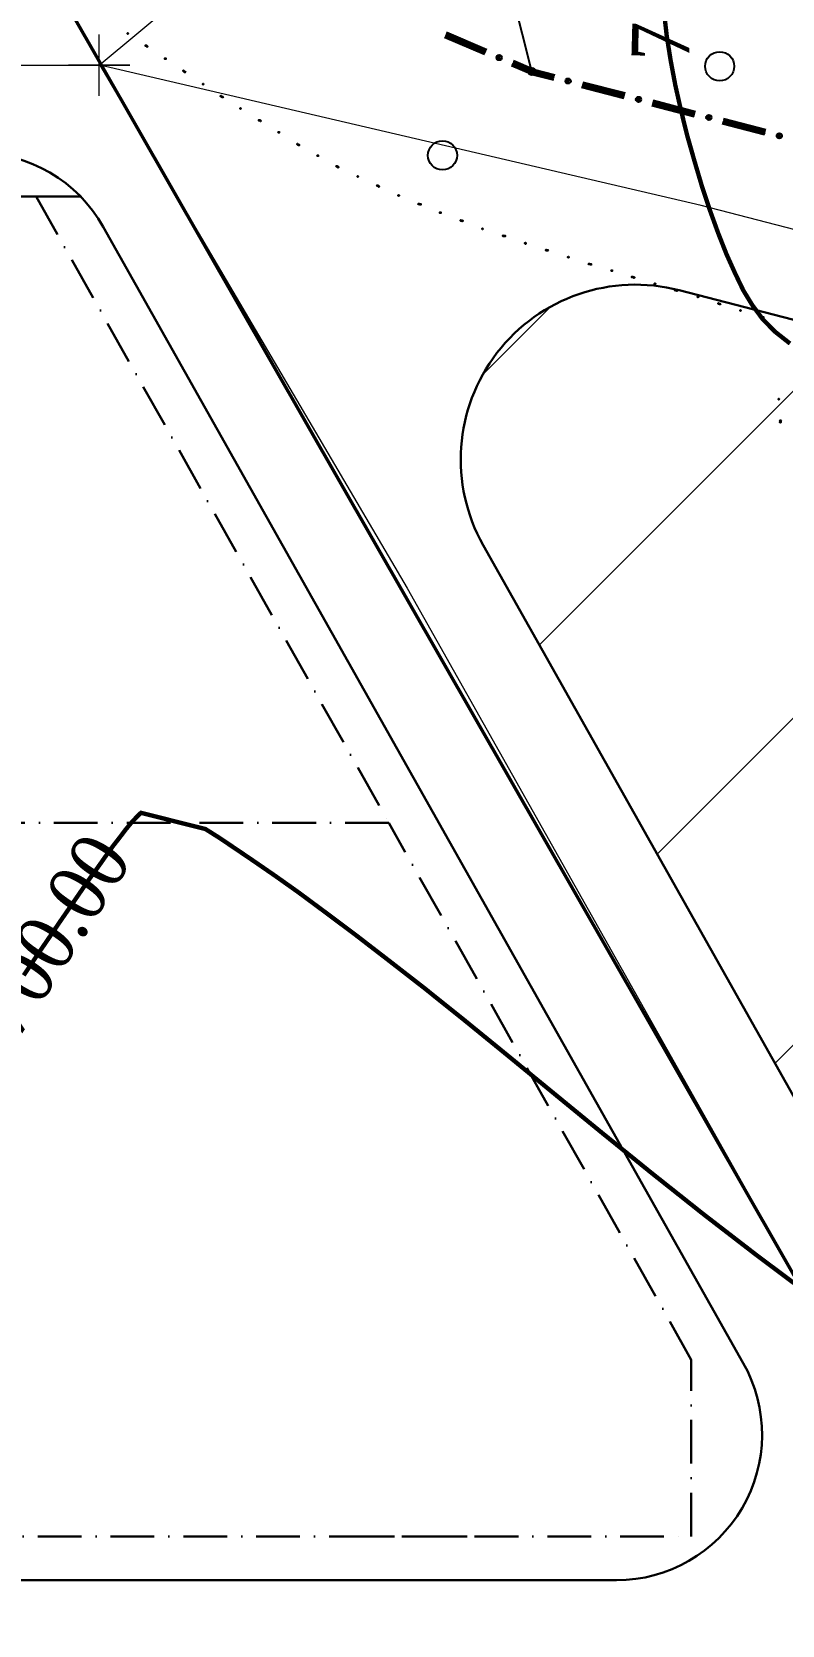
# Model space of a CAD drawing. Header units: millimetres. Extents: x 1353783 to 6492029790, y -7276956 to -512500.
# Drawn here: x 9990421 to 9995575, y -2800410 to -2789472 of the extents above; entities that cross this region are included whole.
import ezdxf

# ---------------------------------------------------------------- set-up
doc = ezdxf.new("R2010")
doc.units = ezdxf.units.MM
doc.linetypes.add('482 Границы районов', pattern=[5, 3, -1, 0, -1])
doc.linetypes.add('CONTI', pattern=[0])
doc.layers.get('0').update_dxf_attribs({"lineweight": 5})
doc.layers.get('Defpoints').update_dxf_attribs({"color": 255})
for name, color, linetype, lineweight in [('!A-0', 7, 'Continuous', 0), ('ГП-Граница учасика ИЖС', 3, 'Continuous', 5), ('ГР.УЧ', 12, 'ограждение1', 40)]:
    doc.layers.add(name, color=color, linetype=linetype, lineweight=lineweight)
doc.layers.add('AREA', color=1, linetype='Continuous', lineweight=15, plot=False)
for name, color, linetype in [('GOR_BUNKNOWN', 212, 'CONTI'), ('PI_DTГРАНИЦЫ', 10, 'CONTI'), ('SIT_LГРАНИЦЫ', 10, 'CONTI'), ('SIT_LРЕЛЬЕФ', 7, 'CONTI'), ('ZAPSKРАСТЕНИ', 94, 'CONTI'), ('ГРАНИЦЫ', 7, 'CONTI'), ('Заливка', 7, 'Continuous'), ('РЕЛЬЕФ', 7, 'CONTI')]:
    doc.layers.add(name, color=color, linetype=linetype)
doc.styles.add('tandem1', font='', dxfattribs={"width": 0.9})
doc.styles.get('tandem1').set_extended_font_data('Times New Roman')
doc.linetypes.add('ограждение1', pattern='A,6.35,-2.54,[133,ltypeshp.shx,S=2.54,R=0,X=-2.54,Y=0],-2.54,25.4', length=36.83)

# ---------------------------------------------------------------- blocks, each defined once
blk = doc.blocks.new('BL_2004')
at = {"color": 0}
blk.add_circle((0, 0), 1, dxfattribs=at)
blk = doc.blocks.new('оо')
at = {"layer": 'GOR_BUNKNOWN', "color": 9, "true_color": 0xc7c8ca, "const_width": 0.15}
for points in [[(222931.093, -3431571.132), (222931.683, -3431570.662), (222932.263, -3431570.212), (222932.813, -3431569.782), (222933.333, -3431569.382), (222933.813, -3431569.012), (222934.253, -3431568.672), (222934.663, -3431568.372), (222935.033, -3431568.092), (222935.373, -3431567.842), (222935.683, -3431567.632), (222935.953, -3431567.442), (222936.203, -3431567.282), (222936.433, -3431567.152), (222936.633, -3431567.052), (222938.573, -3431568.262), (222938.933, -3431568.692), (222939.343, -3431569.212), (222939.813, -3431569.812), (222940.353, -3431570.512), (222940.953, -3431571.312), (222941.613, -3431572.232), (222942.353, -3431573.272), (222943.153, -3431574.432), (222944.043, -3431575.732), (222945.003, -3431577.182), (222946.043, -3431578.782), (222947.153, -3431580.502), (222948.323, -3431582.312), (222949.553, -3431584.192), (222950.823, -3431586.092), (222952.133, -3431587.992), (222953.463, -3431589.862)], [(222962.783, -3431558.532), (222962.413, -3431557.982), (222962.143, -3431557.442), (222961.953, -3431556.882), (222961.813, -3431556.302), (222961.723, -3431555.652), (222961.643, -3431554.942), (222961.593, -3431554.172), (222961.563, -3431553.352), (222961.553, -3431552.492), (222961.573, -3431551.602), (222961.603, -3431550.692), (222961.663, -3431549.792), (222961.743, -3431548.892), (222961.853, -3431548.012), (222961.983, -3431547.172), (222962.143, -3431546.372)]]:
    blk.add_lwpolyline(points, dxfattribs=at)
at = {"layer": 'PI_DTГРАНИЦЫ', "color": 9, "true_color": 0xc7c8ca}
blk.add_circle((222957.193, -3431546.932), 0.125, dxfattribs=at)
blk.add_point((222957.193, -3431546.932), dxfattribs=at)
at = {"layer": 'SIT_LГРАНИЦЫ', "color": 9, "true_color": 0xc7c8ca}
for p, q in [((222954.703, -3431544.892), (222955.833, -3431545.872)), ((222954.733, -3431544.852), (222955.863, -3431545.842)), ((222954.763, -3431544.822), (222955.893, -3431545.802)), ((222954.793, -3431544.782), (222955.923, -3431545.772)), ((222954.823, -3431544.752), (222955.953, -3431545.732)), ((222956.593, -3431546.522), (222957.143, -3431547.002)), ((222956.623, -3431546.482), (222957.173, -3431546.962)), ((222956.653, -3431546.452), (222957.203, -3431546.922)), ((222956.683, -3431546.422), (222957.223, -3431546.892)), ((222956.713, -3431546.382), (222957.253, -3431546.852)), ((222957.133, -3431547.002), (222957.813, -3431547.432)), ((222957.163, -3431546.972), (222957.833, -3431547.392)), ((222957.193, -3431546.932), (222957.863, -3431547.352)), ((222957.223, -3431546.892), (222957.883, -3431547.312)), ((222957.253, -3431546.862), (222957.913, -3431547.282)), ((222958.653, -3431547.962), (222959.923, -3431548.762)), ((222958.683, -3431547.922), (222959.953, -3431548.732)), ((222958.703, -3431547.892), (222959.973, -3431548.692)), ((222958.733, -3431547.852), (222959.993, -3431548.652)), ((222958.753, -3431547.812), (222960.023, -3431548.612)), ((222960.763, -3431549.302), (222962.033, -3431550.102)), ((222960.793, -3431549.262), (222962.053, -3431550.062)), ((222960.813, -3431549.222), (222962.083, -3431550.022)), ((222960.833, -3431549.182), (222962.103, -3431549.982)), ((222960.863, -3431549.142), (222962.133, -3431549.952)), ((222962.873, -3431550.632), (222964.143, -3431551.432)), ((222962.903, -3431550.592), (222964.173, -3431551.402)), ((222962.923, -3431550.562), (222964.193, -3431551.362)), ((222962.953, -3431550.522), (222964.213, -3431551.322)), ((222962.973, -3431550.482), (222964.243, -3431551.282))]:
    blk.add_line(p, q, dxfattribs=at)
for centre, radius in [((222956.273, -3431546.132), 0.09), ((222956.273, -3431546.132), 0.04), ((222958.283, -3431547.622), 0.09), ((222958.283, -3431547.622), 0.04), ((222960.393, -3431548.962), 0.09), ((222960.393, -3431548.962), 0.04), ((222962.503, -3431550.292), 0.09), ((222962.503, -3431550.292), 0.04), ((222964.613, -3431551.632), 0.09), ((222964.613, -3431551.632), 0.04)]:
    blk.add_circle(centre, radius, dxfattribs=at)
at = {"layer": 'SIT_LРЕЛЬЕФ', "color": 9, "true_color": 0xc7c8ca}
for centre in [(222944.383, -3431541.442), (222944.853, -3431542.032), (222944.883, -3431542.072), (222945.343, -3431542.662), (222945.813, -3431543.252), (222945.843, -3431543.302), (222946.313, -3431543.892), (222946.773, -3431544.472), (222946.813, -3431544.512), (222947.283, -3431545.082), (222947.773, -3431545.662), (222947.803, -3431545.692), (222948.283, -3431546.262), (222948.773, -3431546.842), (222948.803, -3431546.882), (222949.313, -3431547.432), (222949.823, -3431547.982), (222949.853, -3431548.022), (222950.403, -3431548.532), (222950.953, -3431549.042), (222950.983, -3431549.082), (222951.543, -3431549.582), (222952.113, -3431550.072), (222952.153, -3431550.102), (222952.723, -3431550.582), (222953.313, -3431551.052), (222953.353, -3431551.082), (222953.933, -3431551.552), (222954.533, -3431552.002), (222954.583, -3431552.022), (222955.183, -3431552.472), (222955.183, -3431552.482), (222955.793, -3431552.922), (222955.833, -3431552.942), (222956.443, -3431553.382), (222957.053, -3431553.822), (222957.103, -3431553.852), (222957.723, -3431554.282), (222958.323, -3431554.702), (222958.373, -3431554.732), (222958.993, -3431555.162), (222959.593, -3431555.582), (222959.643, -3431555.612), (222960.263, -3431556.042), (222960.863, -3431556.472), (222960.903, -3431556.502), (222961.513, -3431556.932), (222962.123, -3431557.372), (222962.173, -3431557.392), (222961.833, -3431560.232), (222961.643, -3431561.002), (222961.663, -3431560.952)]:
    blk.add_circle(centre, 0.02, dxfattribs=at)
at = {"layer": 'ГРАНИЦЫ', "color": 9, "linetype": 'CONTI', "true_color": 0xc7c8ca}
blk.add_line((222957.193, -3431546.932), (222957.793, -3431537.512), dxfattribs=at)
blk.add_circle((222957.193, -3431546.932), 0.125, dxfattribs=at)
at = {"layer": 'ZAPSKРАСТЕНИ', "color": 9, "true_color": 0xc7c8ca, "xscale": 0.5000000000000001, "yscale": 0.5000000000000001, "zscale": 0.5000000000000001}
for p in [(222953.393, -3431548.732), (222963.393, -3431548.732)]:
    blk.add_blockref('BL_2004', p, dxfattribs=at)

msp = doc.modelspace()

# ---------------------------------------------------------------- hatches: boundary and pattern name
at = {"layer": 'Заливка', "lineweight": 13, "ltscale": 100}
h = msp.add_hatch(dxfattribs=at)
h.set_pattern_fill('ANSI31', color=5, scale=500)
h.set_pattern_definition([(45, (298297.6, 0), (-1122.53202, 1122.53202), [])])
edge = h.paths.add_edge_path()
edge.add_line((9993522, -2792997), (9997384, -2799850))
edge.add_arc((9991112, -2803385), 7200, 1.9092, 29.4072, ccw=False)
edge.add_line((9998308, -2803146), (9998562, -2810752))
edge.add_line((9998562, -2810752), (9998562, -2843655))
edge.add_arc((9991345, -2843655), 7218, 354.3683, 359.9931, ccw=False)
edge.add_line((9998528, -2844363), (9997355, -2855584))
edge.add_arc((9998546, -2855726), 1200, 173.1727, 265.2807)
edge.add_line((9998448, -2856922), (10009648, -2857846))
edge.add_arc((10009746, -2856650), 1200, 265.3316, 378.4962)
edge.add_line((10010884, -2856270), (10004064, -2835875))
edge.add_arc((10009189, -2833879), 5500, 181.1082, 201.2773, ccw=False)
edge.add_line((10003690, -2833986), (10002921, -2794236))
edge.add_arc((10001721, -2794259), 1200, 1.1082, 75.4144)
edge.add_line((10002023, -2793098), (10001343, -2792921))
edge.add_line((10001343, -2792921), (9994868, -2791246))
edge.add_arc((9994567, -2792408), 1200, 75.4992, 209.4072)

# ---------------------------------------------------------------- linework, layer by layer
at = {"layer": '!A-0', "color": 219, "lineweight": 30, "ltscale": 100, "true_color": 0x642165}
msp.add_lwpolyline([(9993522, -2792997), (9997384, -2799850, -0.120562), (9998308, -2803146), (9998562, -2810752), (9998562, -2843655, -0.024548), (9998528, -2844363), (9997355, -2855584, 0.425031), (9998448, -2856922), (10009648, -2857846, 0.538245), (10010884, -2856270), (10004064, -2835875, -0.088232), (10003690, -2833986), (10002921, -2794236, 0.336081), (10002023, -2793098), (10001343, -2792921), (9994868, -2791246, 0.661308)], format="xyb", close=True, dxfattribs=at)
at = {"layer": 'AREA', "color": 1}
msp.add_line((9990883, -2789701, 104), (9992032, -2788744, -2898825), dxfattribs=at)
at = {"layer": 'AREA', "color": 0}
for p, q in [((9990883, -2789911, 105), (9990883, -2789491, 105)), ((9990883, -2789912, -7), (9990883, -2789492, -7)), ((9991093, -2789701, 105), (9990673, -2789701, 105)), ((9990673, -2789702, -7), (9991093, -2789702, -7))]:
    msp.add_line(p, q, dxfattribs=at)
at = {"layer": 'Defpoints', "lineweight": 0, "ltscale": 100}
for points in [[(9958662, -2852430), (9958662, -2791201, -0.414214), (9960162, -2789701), (9990897, -2789701)], [(9990887, -2789701), (9992999, -2793292), (9996862, -2800145, -0.120562), (9997708, -2803166), (9997962, -2810762), (9997962, -2843655, -0.024483), (9997931, -2844302), (9996758, -2855517), (9996557, -2857458, 0.20289)], [(9996557, -2857458), (9998398, -2857520), (10009599, -2858444, 0.538245), (10011453, -2856079), (10004628, -2835671, -0.088961), (10004290, -2833974), (10003521, -2794224, 0.336081), (10002174, -2792517), (10001494, -2792340), (9995018, -2790665), (9990887, -2789701)]]:
    msp.add_lwpolyline(points, format="xyb", dxfattribs=at)
at = {"layer": 'ГП-Граница учасика ИЖС', "color": 251, "lineweight": 30, "ltscale": 100}
msp.add_lwpolyline([(9986342, -2791202), (9986342, -2790602, -0.414214), (9986642, -2790302), (9990041, -2790302, -0.270723), (9990912, -2790811), (9995308, -2798611, -0.573907), (9994437, -2800102), (9990262, -2800102, -0.414214), (9989962, -2799802), (9989962, -2799202)], format="xyb", dxfattribs=at)
at = {"layer": 'ГП-Граница учасика ИЖС', "color": 94, "linetype": '482 Границы районов', "lineweight": 30, "ltscale": 100}
for points in [[(9987812, -2790602), (9990450, -2790602), (9992873, -2794902), (9984362, -2794902), (9984362, -2790602), (9984962, -2790602)], [(9989962, -2799802), (9994951, -2799802), (9994951, -2798588), (9992873, -2794902), (9984362, -2794902), (9984362, -2799802), (9987152, -2799802)], [(9993412, -2799802), (9992542, -2799802)]]:
    msp.add_lwpolyline(points, dxfattribs=at)
at = {"layer": 'ГП-Граница учасика ИЖС', "color": 251, "lineweight": 30, "ltscale": 100}
msp.add_lwpolyline([(9990450, -2790602), (9990755, -2790602)], dxfattribs=at)
at = {"layer": 'ГР.УЧ', "lineweight": 50, "ltscale": 50}
msp.add_lwpolyline([(9996494, -2858056, -0.000073), (9997765, -2845883, -0.003019), (9997962, -2843897), (9997935, -2810081), (9997660, -2802557, 0.09197), (9997085, -2800685, 0.018978), (9996794, -2800134, -0.010053), (9995790, -2798243), (9989975, -2788087)], format="xyb", dxfattribs=at)

# ---------------------------------------------------------------- block references
at = {"layer": 'РЕЛЬЕФ', "color": 240, "lineweight": 30, "true_color": 0xed1f24, "xscale": 200.0000000000001, "yscale": 200.0000000000001, "zscale": 200.0000000000001, "rotation": 17.80578495452471}
msp.add_blockref('оо', (-242329121, 637008728), dxfattribs=at)

# ---------------------------------------------------------------- texts
at = {"layer": 'Defpoints', "color": 252, "true_color": 0x939598, "char_height": 396, "width": 748, "attachment_point": 5, "style": 'tandem1'}
for insert, rotation in [((9994761, -2788934), 88.452), ((9990557, -2795673), 57.4042)]:
    msp.add_mtext('700.00', dxfattribs=dict(at, insert=insert, rotation=rotation))

doc.saveas('drawing.dxf')
